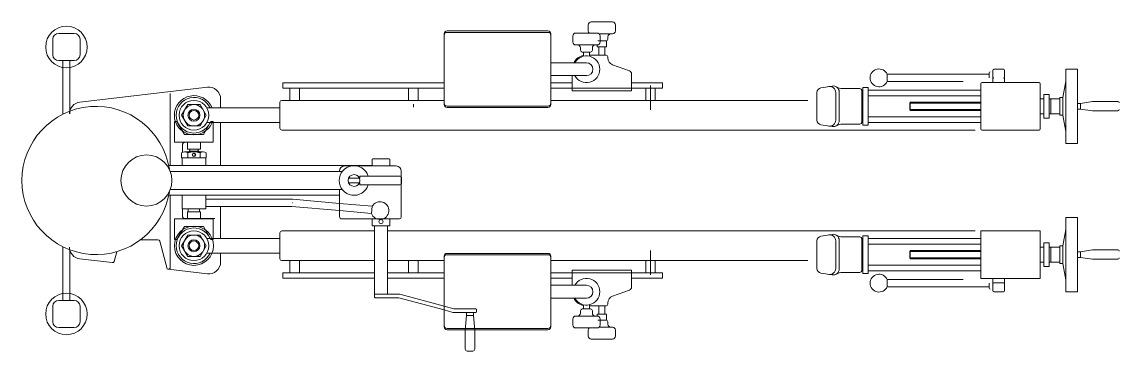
# Model space of a CAD drawing. Header units: metres. Extents: x 250.9 to 296.3, y -151.6 to -124.3.
# Drawn here: x 275.198 to 277.048, y -147.744 to -147.189 of the extents above; entities that cross this region are included whole.
import ezdxf

# ---------------------------------------------------------------- set-up
doc = ezdxf.new("R2010")
doc.units = ezdxf.units.M
doc.header["$MEASUREMENT"] = 0
doc.layers.add('A. muebles', color=152, linetype='Continuous', lineweight=15)

msp = doc.modelspace()

# ---------------------------------------------------------------- linework, layer by layer
at = {"layer": 'A. muebles'}
for p, q in [((276.1527, -147.1943), (276.1527, -147.2043)), ((276.1937, -147.1893), (276.1577, -147.1893)), ((276.1987, -147.2043), (276.1987, -147.1943)), ((275.2498, -147.2445), (275.2498, -147.2185)), ((275.2598, -147.2085), (275.2858, -147.2085)), ((275.2958, -147.2185), (275.2958, -147.2445)), ((275.9097, -147.3284), (275.9097, -147.2095)), ((275.9147, -147.2045), (276.0847, -147.2045)), ((275.9147, -147.2068), (276.0847, -147.2068)), ((276.0897, -147.2095), (276.0897, -147.3284)), ((276.1267, -147.213), (276.1267, -147.223)), ((276.1677, -147.208), (276.1317, -147.208)), ((276.1687, -147.2213), (276.1827, -147.2213)), ((276.171, -147.2093), (276.1937, -147.2093)), ((276.1727, -147.223), (276.1727, -147.213)), ((276.1826, -147.2213), (276.1727, -147.2213)), ((276.1837, -147.2219), (276.1826, -147.2213)), ((276.1837, -147.2313), (276.1837, -147.2219)), ((276.1857, -147.2183), (276.1857, -147.2143)), ((276.1317, -147.228), (276.1677, -147.228)), ((276.1397, -147.233), (276.1397, -147.237)), ((276.1566, -147.24), (276.1427, -147.24)), ((276.1427, -147.24), (276.1567, -147.24)), ((276.1447, -147.24), (276.1447, -147.247)), ((276.1547, -147.247), (276.1547, -147.24)), ((276.1597, -147.237), (276.1597, -147.233)), ((276.1677, -147.228), (276.1677, -147.2313)), ((276.1677, -147.2313), (276.1807, -147.2313)), ((276.1707, -147.2313), (276.1707, -147.245)), ((276.1807, -147.2313), (276.1837, -147.2313)), ((276.1807, -147.245), (276.1807, -147.2313)), ((275.2858, -147.2545), (275.2598, -147.2545)), ((275.2668, -147.2545), (275.2668, -147.3447)), ((275.2788, -147.3443), (275.2788, -147.2545)), ((276.1497, -147.2581), (276.0897, -147.2581)), ((276.1827, -147.245), (276.1547, -147.245)), ((276.1857, -147.25), (276.1857, -147.248)), ((276.2224, -147.2718), (276.1936, -147.2613)), ((276.2257, -147.3055), (276.2257, -147.2765)), ((276.6568, -147.2895), (276.6568, -147.2775)), ((276.6568, -147.2775), (276.8288, -147.2775)), ((276.8288, -147.2835), (276.8288, -147.275)), ((276.8348, -147.271), (276.8348, -147.2915)), ((276.8368, -147.269), (276.8528, -147.269)), ((276.8548, -147.271), (276.8548, -147.2915)), ((276.9778, -147.269), (276.9578, -147.269)), ((276.9578, -147.269), (276.9578, -147.3315)), ((276.9778, -147.3315), (276.9778, -147.269)), ((275.6378, -147.301), (275.6378, -147.292)), ((275.6378, -147.292), (275.9097, -147.292)), ((276.1497, -147.2798), (276.0897, -147.2798)), ((276.0897, -147.292), (276.1257, -147.292)), ((276.1257, -147.2798), (276.1257, -147.3055)), ((276.2257, -147.292), (276.2778, -147.292)), ((276.2578, -147.3374), (276.2578, -147.2964)), ((276.2778, -147.292), (276.2778, -147.301)), ((276.7848, -147.2895), (276.6568, -147.2895)), ((276.8148, -147.3695), (276.8148, -147.2935)), ((276.9128, -147.2915), (276.8168, -147.2915)), ((276.9148, -147.2935), (276.9148, -147.3695)), ((276.9578, -147.289), (276.9528, -147.3165)), ((275.5105, -147.2991), (275.2955, -147.3244)), ((275.4478, -147.3098), (275.4478, -147.4315)), ((275.9097, -147.301), (275.6378, -147.301)), ((275.6498, -147.301), (275.6658, -147.301)), ((275.6498, -147.3215), (275.6498, -147.301)), ((275.6658, -147.301), (275.6658, -147.3215)), ((275.8498, -147.301), (275.8658, -147.301)), ((275.8498, -147.3215), (275.8498, -147.301)), ((275.8658, -147.301), (275.8658, -147.3215)), ((276.2257, -147.301), (276.0897, -147.301)), ((276.1257, -147.3055), (276.2257, -147.3055)), ((276.2778, -147.301), (276.2257, -147.301)), ((276.2498, -147.301), (276.2658, -147.301)), ((276.2498, -147.3215), (276.2498, -147.301)), ((276.2658, -147.301), (276.2658, -147.3215)), ((276.5384, -147.3083), (276.5384, -147.3546)), ((276.5451, -147.3004), (276.5643, -147.2974)), ((276.57, -147.3082), (276.57, -147.3548)), ((276.5759, -147.3557), (276.5759, -147.3072)), ((276.5813, -147.3015), (276.6108, -147.3015)), ((276.6138, -147.3045), (276.6138, -147.3585)), ((276.6158, -147.3635), (276.6158, -147.2995)), ((276.6158, -147.2995), (276.6248, -147.2995)), ((276.6248, -147.2995), (276.6248, -147.3635)), ((276.6248, -147.304), (276.8148, -147.304)), ((276.8148, -147.314), (276.6248, -147.314)), ((276.9208, -147.3515), (276.9208, -147.3115)), ((276.9208, -147.3115), (276.9298, -147.3115)), ((276.9298, -147.3115), (276.9298, -147.3515)), ((275.4774, -147.3285), (275.467, -147.3465)), ((275.4982, -147.3285), (275.4774, -147.3285)), ((275.5086, -147.3465), (275.4982, -147.3285)), ((275.6328, -147.334), (275.5094, -147.334)), ((275.5328, -147.334), (275.5328, -147.319)), ((275.6328, -147.3245), (275.6328, -147.3685)), ((275.7048, -147.3215), (275.6358, -147.3215)), ((275.9097, -147.3215), (275.7048, -147.3215)), ((275.8578, -147.328), (275.8578, -147.3327)), ((276.0847, -147.3311), (275.9147, -147.3311)), ((276.0847, -147.3334), (275.9147, -147.3334)), ((276.5228, -147.3215), (276.0897, -147.3215)), ((276.2578, -147.328), (276.2578, -147.3327)), ((276.6948, -147.3255), (276.6958, -147.3245)), ((276.6948, -147.3255), (276.6948, -147.3375)), ((276.8148, -147.326), (276.6948, -147.326)), ((276.6958, -147.3245), (276.8148, -147.3245)), ((276.6958, -147.3385), (276.6958, -147.3245)), ((276.9208, -147.319), (276.9148, -147.319)), ((276.9328, -147.319), (276.9298, -147.319)), ((276.9478, -147.319), (276.9328, -147.319)), ((276.9328, -147.319), (276.9328, -147.3315)), ((276.9328, -147.344), (276.9328, -147.3315)), ((276.9528, -147.3165), (276.9478, -147.3165)), ((276.9478, -147.3165), (276.9478, -147.3315)), ((276.9478, -147.3465), (276.9478, -147.3315)), ((276.9528, -147.3165), (276.9528, -147.3315)), ((276.9528, -147.3465), (276.9528, -147.3315)), ((276.9578, -147.394), (276.9578, -147.3315)), ((276.9828, -147.3265), (276.9778, -147.3265)), ((276.9778, -147.3315), (276.9778, -147.394)), ((277.0028, -147.3235), (276.9828, -147.3265)), ((276.9828, -147.3365), (276.9828, -147.3265)), ((277.0458, -147.3235), (277.0028, -147.3235)), ((275.467, -147.3465), (275.4774, -147.3645)), ((275.4982, -147.3645), (275.5086, -147.3465)), ((276.6248, -147.349), (276.8148, -147.349)), ((276.6948, -147.337), (276.8148, -147.337)), ((276.6958, -147.3385), (276.6948, -147.3375)), ((276.6958, -147.3385), (276.8148, -147.3385)), ((276.9208, -147.344), (276.9148, -147.344)), ((276.9298, -147.3515), (276.9208, -147.3515)), ((276.9328, -147.344), (276.9298, -147.344)), ((276.9478, -147.344), (276.9328, -147.344)), ((276.9528, -147.3465), (276.9478, -147.3465)), ((276.9578, -147.374), (276.9528, -147.3465)), ((276.9778, -147.3365), (276.9828, -147.3365)), ((276.9828, -147.3365), (277.0028, -147.339)), ((277.0458, -147.339), (277.0028, -147.339)), ((275.4553, -147.3568), (275.4553, -147.3918)), ((275.4591, -147.3568), (275.4553, -147.3568)), ((275.4718, -147.3788), (275.4591, -147.3568)), ((275.4774, -147.3645), (275.4982, -147.3645)), ((275.5038, -147.3788), (275.5165, -147.3568)), ((275.5094, -147.359), (275.6328, -147.359)), ((275.5165, -147.3568), (275.5203, -147.3568)), ((275.5203, -147.3568), (275.5203, -147.3918)), ((275.5328, -147.4315), (275.5328, -147.359)), ((276.5451, -147.3625), (276.5643, -147.3656)), ((276.5813, -147.3615), (276.6108, -147.3615)), ((276.6248, -147.3635), (276.6158, -147.3635)), ((276.8148, -147.359), (276.6248, -147.359)), ((275.4878, -147.3788), (275.4718, -147.3788)), ((275.4878, -147.3788), (275.5038, -147.3788)), ((275.6358, -147.3715), (275.7048, -147.3715)), ((275.7048, -147.3715), (276.8054, -147.3715)), ((276.9128, -147.3715), (276.8168, -147.3715)), ((275.4553, -147.3918), (275.4878, -147.3918)), ((275.4686, -147.3955), (275.4686, -147.4089)), ((275.4768, -147.3918), (275.4768, -147.4038)), ((275.4768, -147.4038), (275.4808, -147.4038)), ((275.4808, -147.4068), (275.4798, -147.4073)), ((275.4798, -147.4073), (275.4958, -147.4073)), ((275.4798, -147.4091), (275.4798, -147.4073)), ((275.4808, -147.4038), (275.4878, -147.4038)), ((275.4808, -147.4038), (275.4808, -147.4068)), ((275.4878, -147.4068), (275.4808, -147.4068)), ((275.4808, -147.4091), (275.4808, -147.4068)), ((275.5203, -147.3918), (275.4878, -147.3918)), ((275.4948, -147.4038), (275.4878, -147.4038)), ((275.4878, -147.4068), (275.4948, -147.4068)), ((275.4988, -147.4038), (275.4948, -147.4038)), ((275.4948, -147.4038), (275.4948, -147.4068)), ((275.4958, -147.4073), (275.4948, -147.4068)), ((275.4948, -147.4091), (275.4948, -147.4068)), ((275.4958, -147.4073), (275.4958, -147.4091)), ((275.4988, -147.3918), (275.4988, -147.4038)), ((276.9778, -147.394), (276.9578, -147.394)), ((275.467, -147.4182), (275.467, -147.4098)), ((275.467, -147.4182), (275.5086, -147.4182)), ((275.4678, -147.4192), (275.4678, -147.4315)), ((275.5068, -147.4182), (275.4688, -147.4182)), ((275.4719, -147.4082), (275.5031, -147.4082)), ((275.4774, -147.4098), (275.4774, -147.4182)), ((275.4982, -147.4182), (275.4982, -147.4098)), ((275.5078, -147.4315), (275.5078, -147.4192)), ((275.5086, -147.4098), (275.5086, -147.4182)), ((275.7883, -147.421), (275.7883, -147.432)), ((275.8173, -147.42), (275.7893, -147.42)), ((275.8183, -147.432), (275.8183, -147.421)), ((275.7883, -147.4315), (275.4453, -147.4315)), ((275.4481, -147.4415), (275.5348, -147.4415)), ((275.5348, -147.4415), (275.7378, -147.4415)), ((275.7333, -147.4415), (275.7333, -147.4405)), ((275.7418, -147.432), (275.8288, -147.432)), ((275.7418, -147.432), (275.8288, -147.432)), ((275.7728, -147.432), (275.7738, -147.432)), ((275.8373, -147.4405), (275.8373, -147.518)), ((275.8373, -147.4405), (275.8373, -147.4496)), ((275.7486, -147.4525), (275.7678, -147.4525)), ((275.7678, -147.4605), (275.7486, -147.4605)), ((275.7678, -147.4525), (275.7678, -147.449)), ((275.8358, -147.449), (275.7678, -147.449)), ((275.7678, -147.464), (275.7678, -147.4605)), ((275.8373, -147.4633), (275.8373, -147.518)), ((275.8378, -147.462), (275.8378, -147.451)), ((275.4453, -147.4815), (275.7333, -147.4815)), ((275.4478, -147.4815), (275.4478, -147.6031)), ((275.5348, -147.4715), (275.4481, -147.4715)), ((275.4678, -147.4815), (275.4678, -147.5032)), ((275.5078, -147.5042), (275.5078, -147.4815)), ((275.7378, -147.4715), (275.5348, -147.4715)), ((275.7333, -147.518), (275.7333, -147.4715)), ((275.7333, -147.518), (275.7333, -147.4715)), ((275.8358, -147.464), (275.7678, -147.464)), ((275.6533, -147.4882), (275.5078, -147.4882)), ((275.5078, -147.5002), (275.6528, -147.5002)), ((275.5328, -147.554), (275.5328, -147.5002)), ((275.6528, -147.5002), (275.7333, -147.5072)), ((275.7333, -147.4952), (275.6538, -147.4882)), ((275.7883, -147.5), (275.7333, -147.4952)), ((275.7873, -147.5119), (275.7883, -147.5)), ((275.4686, -147.5042), (275.4686, -147.5175)), ((275.4688, -147.5042), (275.5078, -147.5042)), ((275.4768, -147.5212), (275.4768, -147.5092)), ((275.4768, -147.5092), (275.4783, -147.5092)), ((275.4783, -147.5092), (275.4783, -147.5042)), ((275.4783, -147.5092), (275.4988, -147.5092)), ((275.4973, -147.5092), (275.4973, -147.5042)), ((275.4988, -147.5212), (275.4988, -147.5092)), ((275.7333, -147.5072), (275.7873, -147.5119)), ((276.9778, -147.519), (276.9578, -147.519)), ((276.9578, -147.519), (276.9578, -147.5815)), ((276.9778, -147.5815), (276.9778, -147.519)), ((275.4553, -147.5562), (275.4553, -147.5212)), ((275.4553, -147.5212), (275.4878, -147.5212)), ((275.4718, -147.5342), (275.4591, -147.5562)), ((275.4716, -147.5205), (275.4878, -147.5205)), ((275.4878, -147.5342), (275.4718, -147.5342)), ((275.4878, -147.5205), (275.5228, -147.5205)), ((275.5203, -147.5212), (275.4878, -147.5212)), ((275.4878, -147.5342), (275.5038, -147.5342)), ((275.5038, -147.5342), (275.5165, -147.5562)), ((275.5203, -147.5562), (275.5203, -147.5212)), ((275.8343, -147.521), (275.7363, -147.521)), ((275.8343, -147.521), (275.7363, -147.521)), ((275.7883, -147.521), (275.7883, -147.532)), ((275.7893, -147.533), (275.8173, -147.533)), ((275.7923, -147.653), (275.7923, -147.533)), ((275.8143, -147.533), (275.8143, -147.648)), ((275.8183, -147.532), (275.8183, -147.521)), ((275.4774, -147.5485), (275.467, -147.5665)), ((275.4982, -147.5485), (275.4774, -147.5485)), ((275.5086, -147.5665), (275.4982, -147.5485)), ((275.6328, -147.554), (275.5094, -147.554)), ((275.6328, -147.5445), (275.6328, -147.5885)), ((275.7048, -147.5415), (275.6358, -147.5415)), ((275.7923, -147.5415), (275.7048, -147.5415)), ((276.8054, -147.5415), (275.8143, -147.5415)), ((276.5451, -147.5504), (276.5643, -147.5474)), ((276.5813, -147.5515), (276.6108, -147.5515)), ((276.6138, -147.6085), (276.6138, -147.5545)), ((276.6158, -147.5495), (276.6158, -147.6135)), ((276.6248, -147.5495), (276.6158, -147.5495)), ((276.6248, -147.6135), (276.6248, -147.5495)), ((276.8148, -147.554), (276.6248, -147.554)), ((276.9148, -147.5415), (276.8148, -147.5415)), ((276.8148, -147.5415), (276.8148, -147.6215)), ((276.9148, -147.6215), (276.9148, -147.5415)), ((276.9578, -147.539), (276.9528, -147.5665)), ((275.2668, -147.5682), (275.2668, -147.6585)), ((275.2788, -147.6585), (275.2788, -147.5731)), ((275.4272, -147.5565), (275.3978, -147.5565)), ((275.4426, -147.6052), (275.4301, -147.5587)), ((275.4591, -147.5562), (275.4553, -147.5562)), ((275.467, -147.5665), (275.4774, -147.5845)), ((275.4982, -147.5845), (275.5086, -147.5665)), ((275.5165, -147.5562), (275.5203, -147.5562)), ((276.2578, -147.6154), (276.2578, -147.5744)), ((276.5384, -147.6046), (276.5384, -147.5583)), ((276.57, -147.6048), (276.57, -147.5582)), ((276.5759, -147.5572), (276.5759, -147.6057)), ((276.6248, -147.564), (276.8148, -147.564)), ((276.6958, -147.5745), (276.6948, -147.5755)), ((276.6958, -147.5745), (276.8148, -147.5745)), ((276.6958, -147.5745), (276.6958, -147.5885)), ((276.9208, -147.569), (276.9148, -147.569)), ((276.9208, -147.5615), (276.9208, -147.6015)), ((276.9298, -147.5615), (276.9208, -147.5615)), ((276.9298, -147.6015), (276.9298, -147.5615)), ((276.9328, -147.569), (276.9298, -147.569)), ((276.9478, -147.569), (276.9328, -147.569)), ((276.9328, -147.569), (276.9328, -147.5815)), ((276.9528, -147.5665), (276.9478, -147.5665)), ((276.9478, -147.5665), (276.9478, -147.5815)), ((276.9528, -147.5665), (276.9528, -147.5815)), ((277.0028, -147.5735), (276.9828, -147.5765)), ((277.0458, -147.5735), (277.0028, -147.5735)), ((275.2955, -147.5885), (275.3502, -147.595)), ((275.3578, -147.5765), (275.3535, -147.5928)), ((275.4774, -147.5845), (275.4982, -147.5845)), ((275.5094, -147.579), (275.6328, -147.579)), ((275.5328, -147.594), (275.5328, -147.579)), ((275.6358, -147.5915), (275.7048, -147.5915)), ((275.6498, -147.612), (275.6498, -147.5915)), ((275.6658, -147.5915), (275.6658, -147.612)), ((275.7048, -147.5915), (275.7923, -147.5915)), ((275.8143, -147.5915), (275.9097, -147.5915)), ((275.8498, -147.612), (275.8498, -147.5915)), ((275.8658, -147.5915), (275.8658, -147.612)), ((275.9097, -147.5843), (275.9097, -147.7032)), ((276.0847, -147.5793), (275.9147, -147.5793)), ((276.0847, -147.5816), (275.9147, -147.5816)), ((276.0897, -147.7032), (276.0897, -147.5843)), ((276.0897, -147.5915), (276.5228, -147.5915)), ((276.2498, -147.612), (276.2498, -147.5915)), ((276.2578, -147.583), (276.2578, -147.5839)), ((276.2658, -147.5915), (276.2658, -147.612)), ((276.6948, -147.5875), (276.6948, -147.5755)), ((276.6948, -147.576), (276.8148, -147.576)), ((276.8148, -147.587), (276.6948, -147.587)), ((276.6948, -147.5875), (276.6958, -147.5885)), ((276.6958, -147.5885), (276.8148, -147.5885)), ((276.9328, -147.594), (276.9328, -147.5815)), ((276.9478, -147.5965), (276.9478, -147.5815)), ((276.9528, -147.5965), (276.9528, -147.5815)), ((276.9578, -147.644), (276.9578, -147.5815)), ((276.9828, -147.5765), (276.9778, -147.5765)), ((276.9778, -147.5815), (276.9778, -147.644)), ((276.9778, -147.5865), (276.9828, -147.5865)), ((276.9828, -147.5865), (276.9828, -147.5765)), ((276.9828, -147.5865), (277.0028, -147.589)), ((277.0458, -147.589), (277.0028, -147.589)), ((275.4444, -147.6061), (275.5105, -147.6138)), ((276.1257, -147.6075), (276.2257, -147.6075)), ((276.1257, -147.6331), (276.1257, -147.6075)), ((276.2257, -147.6075), (276.2257, -147.6365)), ((276.5813, -147.6115), (276.6108, -147.6115)), ((276.8148, -147.599), (276.6248, -147.599)), ((276.6248, -147.609), (276.8148, -147.609)), ((276.9208, -147.594), (276.9148, -147.594)), ((276.9208, -147.6015), (276.9298, -147.6015)), ((276.9328, -147.594), (276.9298, -147.594)), ((276.9478, -147.594), (276.9328, -147.594)), ((276.9528, -147.5965), (276.9478, -147.5965)), ((276.9578, -147.624), (276.9528, -147.5965)), ((275.6378, -147.621), (275.6378, -147.612)), ((275.6378, -147.612), (275.7923, -147.612)), ((275.7923, -147.621), (275.6378, -147.621)), ((275.6658, -147.612), (275.6498, -147.612)), ((275.8143, -147.612), (275.9097, -147.612)), ((275.9097, -147.621), (275.8143, -147.621)), ((275.8658, -147.612), (275.8498, -147.612)), ((276.2257, -147.612), (276.0897, -147.612)), ((276.0897, -147.612), (276.2778, -147.612)), ((276.1257, -147.621), (276.0897, -147.621)), ((276.2778, -147.621), (276.2257, -147.621)), ((276.2658, -147.612), (276.2498, -147.612)), ((276.2778, -147.621), (276.2778, -147.612)), ((276.5451, -147.6125), (276.5643, -147.6156)), ((276.6158, -147.6135), (276.6248, -147.6135)), ((276.6568, -147.6235), (276.6568, -147.6355)), ((276.7848, -147.6235), (276.6568, -147.6235)), ((276.8148, -147.6215), (276.9148, -147.6215)), ((276.8288, -147.6295), (276.8288, -147.638)), ((276.8348, -147.642), (276.8348, -147.6215)), ((276.8368, -147.629), (276.8528, -147.629)), ((276.8548, -147.642), (276.8548, -147.6215)), ((275.8333, -147.648), (275.7923, -147.648)), ((275.9097, -147.6685), (275.8349, -147.6482)), ((276.1497, -147.6331), (276.0897, -147.6331)), ((276.2224, -147.6412), (276.1936, -147.6517)), ((276.6568, -147.6355), (276.8288, -147.6355)), ((276.8368, -147.644), (276.8528, -147.644)), ((276.9778, -147.644), (276.9578, -147.644)), ((275.2598, -147.6585), (275.2858, -147.6585)), ((275.7933, -147.654), (275.8333, -147.654)), ((275.8333, -147.654), (275.9097, -147.6747)), ((276.1497, -147.6548), (276.0897, -147.6548)), ((276.1447, -147.673), (276.1447, -147.6659)), ((276.1547, -147.6659), (276.1547, -147.673)), ((276.1857, -147.6629), (276.1857, -147.665)), ((275.2498, -147.6945), (275.2498, -147.6685)), ((275.2958, -147.6685), (275.2958, -147.6945)), ((275.9261, -147.673), (275.9097, -147.6685)), ((275.9097, -147.6747), (275.9245, -147.6788)), ((275.9633, -147.673), (275.9261, -147.673)), ((275.9261, -147.679), (275.9633, -147.679)), ((275.9453, -147.709), (275.9473, -147.684)), ((275.9473, -147.679), (275.9473, -147.684)), ((275.9473, -147.684), (275.9593, -147.684)), ((275.9593, -147.684), (275.9593, -147.679)), ((275.9593, -147.684), (275.9613, -147.709)), ((275.9643, -147.678), (275.9643, -147.674)), ((276.1317, -147.685), (276.1677, -147.685)), ((276.1397, -147.68), (276.1397, -147.676)), ((276.1566, -147.673), (276.1427, -147.673)), ((276.1427, -147.673), (276.1567, -147.673)), ((276.1827, -147.668), (276.1547, -147.668)), ((276.1597, -147.676), (276.1597, -147.68)), ((276.1677, -147.6817), (276.1807, -147.6817)), ((276.1677, -147.685), (276.1677, -147.6817)), ((276.1707, -147.6817), (276.1707, -147.668)), ((276.1807, -147.668), (276.1807, -147.6817)), ((276.1807, -147.6817), (276.1837, -147.6817)), ((276.1837, -147.6817), (276.1837, -147.6911)), ((276.1267, -147.7), (276.1267, -147.69)), ((276.1687, -147.6917), (276.1827, -147.6917)), ((276.171, -147.7037), (276.1937, -147.7037)), ((276.1727, -147.69), (276.1727, -147.7)), ((276.1826, -147.6917), (276.1727, -147.6917)), ((276.1837, -147.6911), (276.1826, -147.6917)), ((276.1857, -147.6947), (276.1857, -147.6987)), ((275.2858, -147.7045), (275.2598, -147.7045)), ((275.9147, -147.7059), (276.0847, -147.7059)), ((275.9147, -147.7082), (276.0847, -147.7082)), ((275.9453, -147.741), (275.9453, -147.709)), ((275.9613, -147.709), (275.9613, -147.741)), ((276.1677, -147.705), (276.1317, -147.705)), ((276.1527, -147.7187), (276.1527, -147.7087)), ((276.1987, -147.7087), (276.1987, -147.7187)), ((276.1937, -147.7237), (276.1577, -147.7237)), ((275.9583, -147.744), (275.9483, -147.744))]:
    msp.add_line(p, q, dxfattribs=at)
for centre, radius in [((275.2728, -147.2315), 0.035), ((275.4878, -147.3465), 0.025), ((275.4878, -147.3465), 0.018), ((275.4878, -147.3465), 0.0101), ((275.4878, -147.3465), 0.01), ((275.4878, -147.3465), 0.0081), ((275.4078, -147.4565), 0.043), ((275.4878, -147.4132), 0.003), ((275.4878, -147.4132), 0.0025), ((275.7578, -147.4565), 0.01), ((275.4878, -147.5665), 0.033), ((275.4878, -147.5665), 0.025), ((275.4878, -147.5665), 0.018), ((275.4878, -147.5665), 0.0101), ((275.4878, -147.5665), 0.01), ((275.4878, -147.5665), 0.0081), ((275.2728, -147.6815), 0.035)]:
    msp.add_circle(centre, radius, dxfattribs=at)
for centre, radius, start, end in [((276.1577, -147.1943), 0.005, 90, 180), ((276.1577, -147.2043), 0.005, 180, 227.7314), ((276.1577, -147.2043), 0.005, 180, 227.7314), ((276.1937, -147.1943), 0.005, 0, 90), ((276.1937, -147.2043), 0.005, 270, 0), ((275.2598, -147.2185), 0.01, 90, 180), ((275.2858, -147.2185), 0.01, 0, 90), ((275.9147, -147.2095), 0.005, 90, 180), ((275.9147, -147.2118), 0.005, 90, 180), ((276.0847, -147.2095), 0.005, 0, 90), ((276.0847, -147.2118), 0.005, 0, 90), ((276.1317, -147.213), 0.005, 90, 180), ((276.1317, -147.223), 0.005, 180, 270), ((276.1677, -147.213), 0.005, 0, 90), ((276.1677, -147.223), 0.005, 270, 0), ((276.1827, -147.2183), 0.003, 270, 0), ((276.1907, -147.2143), 0.005, 90, 180), ((276.1347, -147.233), 0.005, 0, 90), ((276.1427, -147.237), 0.003, 180, 270), ((276.1567, -147.237), 0.003, 270, 0), ((276.1647, -147.233), 0.005, 90, 180), ((275.2598, -147.2445), 0.01, 180, 270), ((275.2858, -147.2445), 0.01, 270, 0), ((276.1497, -147.269), 0.024, 102.0247, 153.1226), ((276.1497, -147.269), 0.0225, 208.8306, 151.1694), ((276.1497, -147.269), 0.0109, 270, 90), ((276.1827, -147.248), 0.003, 0, 90), ((276.1977, -147.25), 0.012, 180, 250), ((276.2207, -147.2765), 0.005, 0, 70), ((276.643, -147.2835), 0.015, 23.5782, 336.4218), ((276.8303, -147.275), 0.0015, 90, 180), ((276.8368, -147.271), 0.002, 90, 180), ((276.8528, -147.271), 0.002, 0, 90), ((276.8168, -147.2935), 0.002, 90, 180), ((276.8368, -147.282), 0.002, 180, 270), ((276.8528, -147.282), 0.002, 270, 0), ((276.9128, -147.2935), 0.002, 0, 90), ((275.4878, -147.3465), 0.033, 22.2586, 337.7414), ((275.5128, -147.319), 0.02, 0, 96.7098), ((276.5464, -147.3083), 0.008, 98.9934, 180), ((276.56, -147.3082), 0.01, 0, 98.9934), ((276.5659, -147.3072), 0.01, 0, 98.9934), ((276.5813, -147.2815), 0.02, 239.1925, 270), ((276.6108, -147.3045), 0.003, 0, 90), ((275.3228, -147.4565), 0.125, 8.7798, 351.2202), ((275.2978, -147.3443), 0.02, 96.7098, 180), ((275.4878, -147.3465), 0.03, 24.6243, 335.3757), ((275.6358, -147.3245), 0.003, 90, 180), ((275.9147, -147.3261), 0.005, 180, 270), ((275.9147, -147.3284), 0.005, 180, 270), ((276.0847, -147.3261), 0.005, 270, 0), ((276.0847, -147.3284), 0.005, 270, 0), ((277.0458, -147.3255), 0.002, 0, 90), ((277.0458, -147.337), 0.002, 270, 0), ((275.6358, -147.3685), 0.003, 180, 270), ((276.5464, -147.3546), 0.008, 180, 261.0066), ((276.56, -147.3548), 0.01, 261.0066, 0), ((276.5659, -147.3557), 0.01, 261.0066, 0), ((276.5813, -147.3815), 0.02, 90, 120.8075), ((276.6108, -147.3585), 0.003, 270, 0), ((276.8168, -147.3695), 0.002, 180, 270), ((276.9128, -147.3695), 0.002, 270, 0), ((275.4716, -147.3955), 0.003, 90, 180), ((275.4722, -147.4174), 0.00918, 55.534, 124.466), ((275.4688, -147.4192), 0.001, 90, 180), ((275.4878, -147.4426), 0.0344, 72.412, 107.588), ((275.5034, -147.4174), 0.00918, 55.534, 124.466), ((275.5068, -147.4192), 0.001, 0, 90), ((275.7893, -147.421), 0.001, 90, 180), ((275.8173, -147.421), 0.001, 0, 90), ((275.7578, -147.4565), 0.025, 17.4576, 342.5424), ((275.7418, -147.4405), 0.0085, 90, 180), ((275.7418, -147.4405), 0.0085, 90, 180), ((275.8288, -147.4405), 0.0085, 0, 90), ((275.8288, -147.4405), 0.0085, 0, 90), ((275.8358, -147.451), 0.002, 0, 90), ((275.8358, -147.462), 0.002, 270, 0), ((275.6528, -147.5002), 0.012, 85, 90), ((275.6534, -147.5002), 0.006, 84.9829, 90), ((275.8015, -147.5072), 0.015, 198.5782, 151.4218), ((275.4688, -147.5032), 0.001, 180, 270), ((275.4716, -147.5175), 0.003, 180, 270), ((275.7363, -147.518), 0.003, 180, 270), ((275.7363, -147.518), 0.003, 180, 270), ((275.8343, -147.518), 0.003, 270, 0), ((275.8343, -147.518), 0.003, 270, 0), ((275.4878, -147.5665), 0.03, 24.6243, 335.3757), ((275.7893, -147.532), 0.001, 180, 270), ((275.8033, -147.526), 0.0035, 135.5847, 44.4153), ((275.8033, -147.526), 0.0035, 44.4153, 135.5847), ((275.8173, -147.532), 0.001, 270, 0), ((275.6358, -147.5445), 0.003, 90, 180), ((276.5464, -147.5583), 0.008, 98.9934, 180), ((276.56, -147.5582), 0.01, 0, 98.9934), ((276.5659, -147.5572), 0.01, 0, 98.9934), ((276.5813, -147.5315), 0.02, 239.1925, 270), ((276.6108, -147.5545), 0.003, 0, 90), ((275.2978, -147.5687), 0.02, 180, 263.2902), ((275.4272, -147.5595), 0.003, 15, 90), ((277.0458, -147.5755), 0.002, 0, 90), ((275.3506, -147.592), 0.003, 263.2902, 345), ((275.6358, -147.5885), 0.003, 180, 270), ((275.9147, -147.5843), 0.005, 90, 180), ((275.9147, -147.5866), 0.005, 90, 180), ((276.0847, -147.5843), 0.005, 0, 90), ((276.0847, -147.5866), 0.005, 0, 90), ((277.0458, -147.587), 0.002, 270, 0), ((275.4436, -147.605), 0.001, 195, 263.2902), ((275.4448, -147.6031), 0.003, 263.2902, 0), ((275.5128, -147.594), 0.02, 263.2902, 0), ((276.5464, -147.6046), 0.008, 180, 261.0066), ((276.56, -147.6048), 0.01, 261.0066, 0), ((276.5659, -147.6057), 0.01, 261.0066, 0), ((276.5813, -147.6315), 0.02, 90, 120.8075), ((276.6108, -147.6085), 0.003, 270, 0), ((276.1497, -147.644), 0.0225, 208.8306, 151.1694), ((276.643, -147.6295), 0.015, 23.5782, 336.4218), ((276.8368, -147.631), 0.002, 90, 180), ((276.8528, -147.631), 0.002, 0, 90), ((275.8333, -147.654), 0.006, 74.7976, 90), ((276.1497, -147.644), 0.0109, 270, 90), ((276.2207, -147.6365), 0.005, 290, 0), ((276.8303, -147.638), 0.0015, 180, 270), ((276.8368, -147.642), 0.002, 180, 270), ((276.8528, -147.642), 0.002, 270, 0), ((275.2598, -147.6685), 0.01, 90, 180), ((275.2858, -147.6685), 0.01, 0, 90), ((275.7933, -147.653), 0.001, 180, 270), ((276.1497, -147.644), 0.024, 206.8774, 257.9753), ((276.1827, -147.665), 0.003, 270, 0), ((276.1977, -147.6629), 0.012, 110, 180), ((275.9261, -147.673), 0.006, 254.7976, 270), ((275.9633, -147.674), 0.001, 0, 90), ((275.9633, -147.678), 0.001, 270, 0), ((276.1317, -147.69), 0.005, 90, 180), ((276.1347, -147.68), 0.005, 270, 0), ((276.1427, -147.676), 0.003, 90, 180), ((276.1567, -147.676), 0.003, 0, 90), ((276.1647, -147.68), 0.005, 180, 270), ((276.1677, -147.69), 0.005, 0, 90), ((275.2598, -147.6945), 0.01, 180, 270), ((275.2858, -147.6945), 0.01, 270, 0), ((275.9147, -147.7009), 0.005, 180, 270), ((275.9147, -147.7032), 0.005, 180, 270), ((276.0847, -147.7009), 0.005, 270, 0), ((276.0847, -147.7032), 0.005, 270, 0), ((276.1317, -147.7), 0.005, 180, 270), ((276.1677, -147.7), 0.005, 270, 0), ((276.1827, -147.6947), 0.003, 0, 90), ((276.1907, -147.6987), 0.005, 180, 270), ((276.1937, -147.7087), 0.005, 0, 90), ((276.1577, -147.7087), 0.005, 132.2686, 180), ((276.1577, -147.7087), 0.005, 132.2686, 180), ((276.1577, -147.7187), 0.005, 180, 270), ((276.1937, -147.7187), 0.005, 270, 0), ((275.9483, -147.741), 0.003, 180, 270), ((275.9583, -147.741), 0.003, 270, 0)]:
    msp.add_arc(centre, radius, start, end, dxfattribs=at)

doc.saveas('drawing.dxf')
